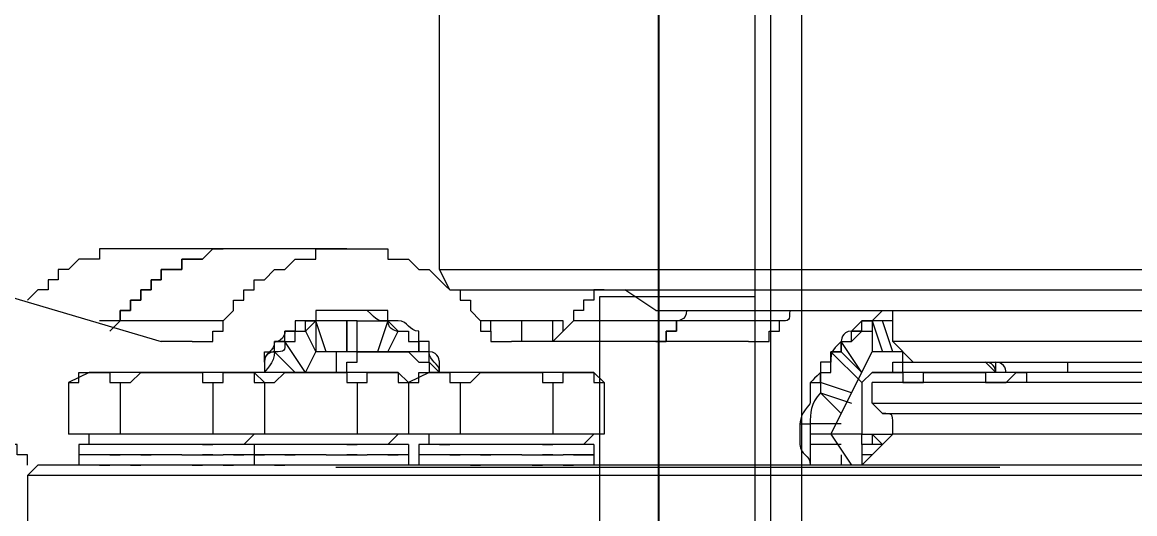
# Model space of a CAD drawing. Header units: millimetres. Extents: x 25083 to 52777, y 24772 to 45779.
# Drawn here: x 38575.7 to 38615.8, y 33590.15 to 33607.87 of the extents above; entities that cross this region are included whole.
import ezdxf

# ---------------------------------------------------------------- set-up
doc = ezdxf.new("R2010")
doc.units = ezdxf.units.MM
doc.layers.add('小车', color=7, linetype='Continuous')
doc.styles.get("Standard").update_dxf_attribs({"font": ''})
doc.styles.get('Standard').set_extended_font_data('SimSun')
doc.dimstyles.new('15', dxfattribs={"dimtxt": 15, "dimasz": 10, "dimexe": 2, "dimexo": 1, "dimgap": 1, "dimtad": 1, "dimdsep": 46, "dimtxsty": 'Standard', "dimcen": 2.5, "dimadec": 0, "dimazin": 0, "dimtfac": 1, "dimtmove": 2, "dimatfit": 3, "dimfxl": 1, "dimtolj": 1, "dimarcsym": 0})
doc.dimstyles.new('ISO-25', dxfattribs={"dimtxt": 2.5, "dimasz": 2.5, "dimexe": 1.25, "dimexo": 0.625, "dimtad": 1, "dimtxsty": 'Standard', "dimcen": 2.5, "dimadec": 0, "dimazin": 0, "dimtfac": 1, "dimtmove": 0, "dimatfit": 3, "dimfxl": 1, "dimarcsym": 0})

# ---------------------------------------------------------------- blocks, each defined once
blk = doc.blocks.new('*D925')
at = {"color": 0, "lineweight": -2}
for p, q in [((29677.862, 34881.662), (29677.862, 32448.293)), ((40733.017, 34757.645), (40733.017, 32448.293)), ((29680.362, 32449.543), (40730.517, 32449.543))]:
    blk.add_line(p, q, dxfattribs=at)
at = {"color": 0}
for points in [[(29680.362, 32449.96), (29680.362, 32449.127), (29677.862, 32449.543)], [(40730.517, 32449.127), (40730.517, 32449.96), (40733.017, 32449.543)]]:
    blk.add_solid(points, dxfattribs=at)
at = {"layer": 'DEFPOINTS', "color": 0}
for p in [(29677.862, 34882.287), (40733.017, 34758.27), (40733.017, 32449.543)]:
    blk.add_point(p, dxfattribs=at)
at = {"color": 0, "insert": (35205.439, 32451.628), "char_height": 2.5, "attachment_point": 5}
blk.add_mtext('11055,15', dxfattribs=at)
blk = doc.blocks.new('zw$D2F4')
at = {"color": 7, "lineweight": 5}
for points in [[(412.58, 915.029), (412.951, 915.029), (412.951, 915.4), (413.323, 915.4), (413.323, 916.143), (413.323, 916.514)], [(418.893, 916.514), (417.036, 910.201)], [(412.208, 915.029), (410.352, 915.029)], [(412.208, 915.029), (412.58, 914.657)], [(412.208, 817.733), (412.208, 915.029)], [(420.378, 910.944), (420.378, 912.429), (420.007, 912.429), (420.007, 913.172), (419.636, 913.543), (419.636, 913.914), (419.264, 913.914), (419.264, 914.286), (418.893, 914.286), (418.893, 914.657), (418.522, 915.029)], [(412.58, 818.104), (412.58, 914.657)], [(413.694, 901.288), (413.694, 913.543)], [(415.551, 913.543), (413.694, 913.543)], [(415.922, 912.8), (415.551, 913.543)], [(415.551, 913.543), (415.551, 913.172), (415.922, 913.172), (415.922, 912.8)], [(412.951, 913.172), (412.58, 913.172)], [(412.58, 912.8), (412.58, 913.172)], [(413.323, 913.172), (412.951, 913.172)], [(412.951, 912.8), (412.951, 913.172)], [(412.951, 912.8), (412.951, 913.172)], [(413.323, 901.288), (413.323, 913.172)], [(413.323, 912.8), (413.323, 913.172)], [(412.951, 912.429), (412.951, 912.8)], [(412.951, 912.429), (412.951, 912.8)], [(413.323, 912.8), (413.694, 912.8)], [(415.922, 901.66), (415.922, 912.8)], [(415.922, 912.8), (415.922, 912.429)], [(412.951, 912.058), (412.951, 912.429)], [(412.951, 912.058), (412.951, 912.429)], [(412.951, 912.058), (412.951, 911.686)], [(415.922, 912.429), (415.922, 912.058), (415.551, 912.058), (415.551, 911.686)], [(417.779, 907.973), (417.779, 912.429)], [(412.951, 911.315), (412.951, 911.686)], [(415.551, 911.686), (413.694, 911.686)], [(415.551, 911.686), (415.551, 911.315), (415.922, 910.944), (415.922, 909.83)], [(417.779, 911.686), (418.15, 911.686), (418.15, 911.315), (418.522, 911.315), (418.522, 910.944), (418.893, 910.944), (418.893, 910.572)], [(420.378, 907.23), (420.378, 908.344), (420.007, 908.715), (420.007, 909.458), (419.636, 909.458), (419.636, 910.201), (419.264, 910.201), (419.264, 910.572), (418.893, 910.572), (418.893, 910.944), (418.522, 910.944), (418.522, 911.315), (418.15, 911.315), (418.15, 911.686), (417.779, 911.686)], [(412.951, 910.944), (412.951, 910.572)], [(420.378, 903.516), (420.378, 910.944)], [(418.893, 910.572), (419.264, 910.572), (419.264, 910.201), (419.636, 910.201), (419.636, 909.458), (420.007, 909.458)], [(412.58, 909.83), (412.58, 910.201)], [(412.951, 909.458), (412.951, 910.201)], [(412.951, 909.458), (412.951, 910.201)], [(413.323, 909.83), (413.323, 910.201)], [(417.036, 909.087), (417.036, 910.201)], [(415.922, 909.83), (415.922, 908.715), (415.551, 908.715), (415.551, 908.344)], [(420.007, 909.458), (420.007, 908.715), (420.378, 908.344), (420.378, 907.973)], [(412.58, 908.715), (412.58, 909.087)], [(413.323, 908.715), (413.323, 909.087)], [(417.036, 909.087), (417.036, 908.344), (417.408, 908.344), (417.408, 907.973), (417.779, 907.973)], [(412.951, 908.344), (412.951, 908.715)], [(415.551, 908.344), (413.694, 908.344)], [(415.551, 908.344), (415.551, 907.973), (415.922, 907.973), (415.922, 907.23)], [(412.951, 907.601), (412.951, 907.973)], [(412.951, 907.601), (412.951, 907.973)], [(417.779, 907.973), (418.15, 907.601), (418.522, 907.601), (418.522, 907.23), (418.893, 907.23), (418.893, 906.859), (419.264, 906.859), (419.264, 906.487), (419.636, 906.116), (419.636, 905.745), (420.007, 905.373), (420.007, 905.002), (420.007, 904.631), (420.378, 904.631), (420.378, 903.516)], [(412.58, 906.859), (412.58, 907.23)], [(412.951, 907.23), (412.951, 907.601)], [(412.951, 906.859), (412.951, 907.23)], [(412.951, 906.859), (412.951, 907.23)], [(413.323, 907.23), (413.694, 906.859)], [(413.323, 906.859), (413.323, 907.23)], [(415.922, 907.23), (415.922, 906.859), (415.551, 906.859), (415.551, 906.487)], [(412.951, 906.859), (412.58, 906.859)], [(412.951, 906.859), (412.951, 906.487)], [(413.323, 906.859), (412.951, 906.859)], [(415.922, 906.859), (415.551, 906.487)], [(415.922, 906.859), (415.551, 906.487)], [(415.551, 906.487), (413.694, 906.487)], [(415.551, 906.487), (413.694, 906.487)], [(415.551, 906.487), (415.551, 906.116), (415.922, 905.745), (415.922, 904.631)], [(416.293, 906.487), (416.665, 906.487), (416.665, 906.116), (417.036, 906.116)], [(416.665, 906.116), (415.922, 905.373)], [(416.665, 906.116), (415.922, 905.373)], [(417.036, 906.116), (417.036, 905.745)], [(417.036, 906.116), (417.036, 905.745)], [(417.036, 905.745), (417.036, 906.116)], [(412.951, 905.745), (412.951, 905.373)], [(415.922, 905.002), (417.036, 905.745)], [(417.036, 905.745), (417.408, 905.745), (417.408, 905.373)], [(417.036, 905.745), (417.036, 905.373), (417.408, 905.373), (417.408, 905.002)], [(417.036, 905.745), (417.408, 905.745), (417.408, 905.373)], [(417.408, 905.373), (417.408, 905.002), (417.779, 905.002), (417.779, 904.631)], [(417.408, 905.373), (417.408, 905.002), (417.779, 905.002), (417.779, 904.631)], [(412.58, 904.631), (412.58, 905.002)], [(412.951, 904.259), (412.951, 905.002)], [(412.951, 904.259), (412.951, 905.002)], [(413.323, 904.631), (413.323, 905.002)], [(415.922, 905.002), (416.665, 904.631)], [(417.408, 905.002), (416.665, 904.631)], [(417.779, 903.888), (417.779, 905.002)], [(415.922, 904.631), (415.922, 903.516), (415.551, 903.516), (415.551, 903.145)], [(416.665, 900.917), (416.665, 904.631)], [(416.665, 904.259), (417.779, 904.631)], [(417.779, 904.631), (416.665, 904.631)], [(418.15, 903.516), (418.15, 904.631)], [(415.922, 903.888), (415.922, 903.516), (416.293, 903.516), (416.293, 903.145), (416.665, 903.145), (416.665, 902.402), (416.665, 902.031)], [(415.922, 903.888), (416.665, 903.888)], [(412.951, 903.145), (412.951, 903.516)], [(417.779, 903.516), (416.665, 903.516)], [(416.665, 903.516), (417.779, 903.516)], [(417.779, 901.66), (417.779, 902.031), (418.15, 902.031), (418.15, 903.516)], [(420.378, 903.516), (420.378, 902.031), (420.007, 902.031), (420.007, 901.288), (419.636, 900.917), (419.636, 900.546)], [(415.551, 903.145), (413.694, 903.145)], [(415.551, 903.145), (415.551, 902.774), (415.922, 902.774), (415.922, 902.031)], [(416.665, 903.145), (417.779, 903.145)], [(417.779, 903.145), (417.779, 902.031)], [(412.951, 902.031), (412.951, 902.774)], [(412.951, 902.031), (412.951, 902.774)], [(412.951, 902.031), (412.951, 902.402)], [(412.951, 901.66), (412.951, 902.031)], [(412.951, 901.66), (412.951, 902.031)], [(413.323, 902.031), (413.694, 901.66)], [(415.922, 902.031), (415.922, 901.66), (415.551, 901.66), (415.551, 901.288)], [(416.665, 902.031), (416.665, 901.288), (416.293, 900.917), (416.293, 900.546), (415.922, 900.546), (415.922, 900.174)], [(417.779, 902.031), (416.665, 902.402)], [(417.779, 902.031), (416.665, 902.402)], [(416.665, 902.031), (417.408, 901.66)], [(412.951, 901.288), (412.951, 901.66)], [(412.951, 901.288), (412.951, 901.66)], [(412.951, 901.288), (412.951, 901.66)], [(415.922, 901.66), (415.551, 901.288)], [(417.408, 901.66), (417.408, 901.288), (417.036, 901.288), (417.036, 900.917)], [(412.951, 901.288), (412.58, 901.288)], [(413.323, 901.288), (412.951, 901.288)], [(413.694, 894.232), (413.694, 901.288)], [(415.551, 901.288), (413.694, 901.288)], [(415.551, 901.288), (413.694, 901.288)], [(415.922, 900.546), (415.551, 901.288)], [(415.551, 901.288), (415.551, 900.917), (415.922, 900.917), (415.922, 900.546)], [(412.951, 900.917), (412.58, 900.917)], [(412.58, 900.546), (412.58, 900.917)], [(413.323, 900.917), (412.951, 900.917)], [(412.951, 900.546), (412.951, 900.917)], [(412.951, 900.546), (412.951, 900.917)], [(413.323, 894.604), (413.323, 900.917)], [(413.323, 900.546), (413.323, 900.917)], [(415.922, 900.174), (416.293, 900.546), (416.665, 900.546), (416.665, 900.917)], [(417.036, 900.917), (416.665, 900.917)], [(412.951, 900.174), (412.951, 900.546)], [(412.951, 900.174), (412.951, 900.546)], [(413.323, 900.546), (413.694, 900.546)], [(415.922, 894.604), (415.922, 900.546)], [(415.922, 900.546), (415.922, 900.174)], [(412.951, 899.803), (412.951, 900.174)], [(412.951, 899.803), (412.951, 900.174)], [(415.922, 900.174), (415.922, 899.803), (415.551, 899.803), (415.551, 899.431)], [(418.893, 899.803), (419.636, 900.174)], [(419.636, 900.174), (419.636, 832.587)], [(419.636, 900.174), (434.861, 900.174)], [(412.951, 899.803), (412.951, 899.431)], [(418.893, 899.803), (418.893, 899.431), (418.522, 899.431), (418.522, 899.06), (418.15, 899.06), (417.779, 898.689)], [(418.893, 899.803), (418.893, 833.33)], [(415.551, 899.431), (413.694, 899.431)], [(415.551, 899.431), (415.551, 899.06), (415.922, 898.689), (415.922, 897.575)], [(412.951, 898.689), (412.951, 898.317)], [(417.779, 898.689), (417.408, 898.689), (417.408, 898.317), (417.036, 898.317), (417.036, 897.575)], [(417.779, 895.718), (417.779, 898.689)], [(417.408, 898.317), (417.779, 898.317)], [(412.58, 897.575), (412.58, 897.946)], [(412.951, 897.203), (412.951, 897.946)], [(412.951, 897.203), (412.951, 897.946)], [(413.323, 897.575), (413.323, 897.946)], [(415.922, 897.575), (415.922, 896.461), (415.551, 896.461), (415.551, 896.089)], [(417.036, 889.033), (417.036, 897.575)], [(417.036, 897.203), (417.779, 897.203)], [(412.58, 896.461), (412.58, 896.832)], [(413.323, 896.461), (413.323, 896.832)], [(412.951, 896.089), (412.951, 896.461)], [(417.779, 895.347), (417.036, 896.089), (417.036, 896.461)], [(415.551, 896.089), (413.694, 896.089)], [(415.551, 896.089), (415.551, 895.718), (415.922, 895.718), (415.922, 894.975)], [(417.036, 896.089), (417.779, 896.089)], [(412.951, 895.347), (412.951, 895.718)], [(412.951, 895.347), (412.951, 895.718)], [(417.408, 895.718), (417.779, 895.718)], [(412.951, 894.975), (412.951, 895.347)], [(417.779, 887.919), (417.779, 895.347)], [(418.893, 894.232), (418.893, 894.604), (418.522, 894.604), (418.522, 894.975), (418.15, 894.975), (418.15, 895.347), (417.779, 895.347)], [(412.951, 894.604), (412.951, 894.975)], [(413.323, 894.975), (413.694, 894.604)], [(415.922, 894.975), (415.922, 894.604), (415.551, 894.604), (415.551, 894.232)], [(412.951, 894.604), (412.58, 894.604)], [(413.323, 894.604), (412.951, 894.604)], [(415.922, 894.604), (415.551, 894.232)], [(415.551, 894.232), (413.694, 894.232)], [(418.15, 892.376), (418.893, 893.49)], [(417.779, 891.633), (417.408, 891.633), (417.408, 892.004), (417.036, 892.004), (417.036, 892.747)], [(417.036, 892.376), (417.036, 892.004), (417.408, 892.004)], [(417.408, 892.004), (417.408, 891.633), (417.779, 891.633)], [(418.15, 892.376), (418.15, 840.385)], [(417.036, 889.033), (417.036, 888.291), (417.408, 888.291), (417.408, 887.919), (417.779, 887.919)], [(413.323, 885.691), (413.323, 886.805)], [(413.694, 884.948), (413.694, 886.805)], [(414.065, 885.691), (414.065, 886.805)], [(415.551, 886.805), (415.551, 886.434)], [(415.179, 886.434), (414.437, 885.691)], [(415.179, 886.434), (414.808, 885.32)], [(415.179, 885.32), (415.551, 886.434)], [(415.551, 886.434), (415.922, 886.434), (415.922, 886.063), (416.665, 886.063)], [(413.694, 886.063), (412.58, 885.32)], [(413.694, 886.063), (416.665, 884.577)], [(416.665, 886.063), (415.551, 884.948)], [(416.293, 886.063), (416.665, 886.063), (416.665, 885.691), (417.036, 885.691)], [(412.951, 885.691), (412.58, 885.691)], [(415.922, 884.948), (417.036, 885.691)], [(416.665, 885.691), (415.922, 884.948)], [(417.036, 885.691), (417.036, 885.32), (417.408, 885.32)], [(417.036, 885.691), (417.036, 885.32), (417.408, 884.948), (417.408, 884.577)], [(417.036, 885.691), (417.036, 885.32), (417.408, 885.32)], [(417.408, 885.32), (417.408, 884.948)], [(413.694, 883.834), (412.58, 884.948)], [(412.951, 884.948), (412.58, 884.948)], [(413.323, 884.948), (412.951, 884.948)], [(412.951, 884.577), (412.951, 884.948)], [(413.323, 884.206), (413.323, 884.948)], [(413.694, 884.948), (413.694, 883.834)], [(415.551, 884.948), (413.694, 884.948)], [(415.922, 884.577), (415.551, 884.948)], [(415.551, 884.948), (415.922, 884.577)], [(417.408, 884.948), (417.779, 884.948), (417.779, 884.577)], [(417.408, 884.948), (417.779, 884.948), (417.779, 884.577)], [(417.779, 883.834), (417.779, 884.948)], [(413.323, 884.206), (413.694, 884.577)], [(414.437, 884.206), (414.808, 884.577)], [(414.808, 884.577), (414.808, 870.094)], [(414.808, 884.577), (415.551, 884.577)], [(415.551, 870.094), (415.551, 884.577)], [(415.922, 879.007), (415.922, 884.577)], [(415.922, 884.577), (415.922, 884.206)], [(416.665, 883.463), (416.665, 884.577)], [(417.779, 884.577), (416.665, 884.206)], [(417.408, 884.577), (416.665, 884.577)], [(414.437, 884.206), (414.437, 870.094)], [(415.922, 884.206), (415.922, 883.463), (415.551, 883.463)], [(416.665, 883.834), (417.779, 884.206)], [(413.694, 870.094), (413.694, 883.834)], [(415.922, 883.834), (415.922, 883.463), (416.293, 883.463), (416.293, 883.092)], [(415.922, 883.834), (416.293, 883.834), (416.293, 883.463), (416.665, 883.463)], [(416.293, 883.092), (417.036, 883.834)], [(417.036, 843.356), (417.036, 883.834)], [(417.036, 883.834), (418.15, 883.834)], [(415.551, 883.463), (415.551, 882.72), (415.922, 882.72), (415.922, 881.606)], [(416.293, 883.092), (416.293, 849.669)], [(415.922, 881.606), (415.922, 880.492), (415.551, 880.492), (415.551, 879.749)], [(416.293, 880.864), (416.293, 880.492), (415.922, 880.121)], [(415.551, 879.749), (415.922, 879.378), (415.922, 879.007)], [(415.922, 879.007), (415.551, 879.007)], [(415.922, 854.126), (415.922, 879.007)], [(415.922, 877.521), (416.293, 877.521)]]:
    blk.add_lwpolyline(points, dxfattribs=at)
for points in [[(412.58, 915.029), (412.58, 915.029), (412.58, 915.029), (412.58, 915.029)], [(412.951, 913.172), (412.951, 913.172), (412.951, 913.172), (412.951, 913.172)], [(412.951, 913.172), (412.951, 913.172), (412.951, 913.172), (412.951, 913.172)], [(412.951, 913.172), (412.951, 913.172), (412.951, 913.172), (412.951, 913.172)], [(412.951, 913.172), (412.951, 913.172), (412.951, 913.172), (412.951, 913.172)], [(412.951, 913.172), (412.951, 913.172), (412.951, 913.172), (412.951, 913.172)], [(412.951, 913.172), (412.951, 913.172), (412.951, 913.172), (412.951, 913.172)], [(412.951, 913.172), (412.951, 913.172), (412.951, 913.172), (412.951, 913.172)], [(412.951, 913.172), (412.951, 913.172), (412.951, 913.172), (412.951, 913.172)], [(412.951, 913.172), (412.951, 913.172), (412.951, 913.172), (412.951, 913.172)], [(412.951, 913.172), (412.951, 913.172), (412.951, 913.172), (412.951, 913.172)], [(412.951, 912.8), (412.951, 912.8), (412.951, 912.8), (412.951, 912.8)], [(412.951, 912.8), (412.951, 912.8), (412.951, 912.8), (412.951, 912.8)], [(412.951, 912.8), (412.951, 912.8), (412.951, 912.8), (412.951, 912.8)], [(412.951, 912.8), (412.951, 912.8), (412.951, 912.8), (412.951, 912.8)], [(412.58, 912.429), (412.58, 912.058), (412.58, 912.058), (412.58, 912.058)], [(412.58, 912.429), (412.58, 912.429), (412.58, 912.429), (412.58, 912.429)], [(412.951, 912.429), (412.951, 912.429), (412.951, 912.429), (412.951, 912.429)], [(412.951, 912.429), (412.951, 912.429), (412.951, 912.429), (412.951, 912.429)], [(412.951, 912.058), (412.951, 912.058), (412.951, 912.058), (412.951, 912.058)], [(412.951, 911.315), (412.951, 911.686), (412.951, 911.686), (412.951, 912.058)], [(412.951, 911.686), (412.951, 911.686), (412.951, 911.686), (412.951, 912.058)], [(412.951, 912.058), (412.951, 912.058), (412.951, 912.058), (412.951, 912.058)], [(413.323, 912.058), (413.323, 912.058), (413.323, 912.058), (413.323, 912.429)], [(413.323, 912.429), (413.323, 912.429), (413.323, 912.429), (413.323, 912.429)], [(417.408, 912.058), (417.408, 912.058), (417.779, 911.686), (417.779, 911.686)], [(412.58, 911.315), (412.58, 910.944), (412.58, 910.944), (412.58, 910.944)], [(412.58, 911.315), (412.58, 911.315), (412.58, 911.315), (412.58, 911.315)], [(412.951, 910.944), (412.951, 911.315), (412.951, 911.315), (412.951, 911.315)], [(412.951, 911.315), (412.951, 911.315), (412.951, 911.315), (412.951, 911.315)], [(412.951, 910.944), (412.951, 910.944), (412.951, 911.315), (412.951, 911.315)], [(413.323, 911.315), (413.323, 911.315), (413.323, 911.315), (413.323, 911.315)], [(413.323, 910.944), (413.323, 910.944), (413.323, 910.944), (413.323, 911.315)], [(412.951, 910.572), (412.951, 910.944), (412.951, 910.944), (412.951, 910.944)], [(412.951, 910.944), (412.951, 910.944), (412.951, 910.944), (412.951, 910.944)], [(412.951, 910.944), (412.951, 910.944), (412.951, 910.944), (412.951, 910.944)], [(412.951, 910.201), (412.951, 910.572), (412.951, 910.572), (412.951, 910.944)], [(412.951, 910.201), (412.951, 910.572), (412.951, 910.572), (412.951, 910.572)], [(412.951, 909.458), (412.951, 909.458), (412.951, 909.458), (412.951, 909.087)], [(412.951, 909.458), (412.951, 909.458), (412.951, 909.087), (412.951, 909.087)], [(412.58, 909.087), (412.58, 908.715), (412.58, 908.715), (412.58, 908.715)], [(412.951, 909.087), (412.951, 909.087), (412.951, 909.087), (412.951, 909.087)], [(412.951, 909.087), (412.951, 909.087), (412.951, 908.715), (412.951, 908.715)], [(412.951, 909.087), (412.951, 908.715), (412.951, 908.715), (412.951, 908.344)], [(412.951, 909.087), (412.951, 909.087), (412.951, 909.087), (412.951, 909.087)], [(413.323, 908.715), (413.323, 908.715), (413.323, 908.715), (413.323, 909.087)], [(412.58, 908.344), (412.58, 908.715), (412.58, 908.715), (412.58, 908.715)], [(412.951, 908.715), (412.951, 908.715), (412.951, 908.715), (412.951, 908.344)], [(413.323, 908.715), (413.323, 908.715), (413.323, 908.715), (413.323, 908.344)], [(412.951, 908.344), (412.951, 908.344), (412.951, 907.973), (412.951, 907.973)], [(412.951, 908.344), (412.951, 908.344), (412.951, 907.973), (412.951, 907.973)], [(412.951, 908.344), (412.951, 908.344), (412.951, 908.344), (412.951, 908.344)], [(412.58, 907.973), (412.58, 907.601), (412.58, 907.601), (412.58, 907.601)], [(412.951, 907.973), (412.951, 907.973), (412.951, 907.973), (412.951, 907.973)], [(412.951, 907.973), (412.951, 907.973), (412.951, 907.973), (412.951, 907.973)], [(413.323, 907.601), (413.323, 907.601), (413.323, 907.601), (413.323, 907.973)], [(420.378, 907.23), (420.378, 907.601), (420.378, 907.601), (420.378, 907.973)], [(412.58, 907.601), (412.58, 907.601), (412.58, 907.601), (412.58, 907.601)], [(412.951, 907.601), (412.951, 907.601), (412.951, 907.601), (412.951, 907.601)], [(412.951, 907.601), (412.951, 907.601), (412.951, 907.601), (412.951, 907.23)], [(412.951, 907.23), (412.951, 907.23), (412.951, 907.23), (412.951, 907.23)], [(412.951, 907.23), (412.951, 907.23), (412.951, 907.23), (412.951, 907.23)], [(412.951, 907.23), (412.951, 907.23), (412.951, 907.23), (412.951, 907.23)], [(412.951, 907.23), (412.951, 907.23), (412.951, 907.23), (412.951, 907.23)], [(413.323, 907.601), (413.323, 907.601), (413.323, 907.601), (413.323, 907.601)], [(413.323, 907.601), (413.323, 907.601), (413.323, 907.601), (413.323, 907.601)], [(412.951, 906.116), (412.951, 906.487), (412.951, 906.487), (412.951, 906.859)], [(412.951, 906.116), (412.951, 906.487), (412.951, 906.487), (412.951, 906.859)], [(412.951, 906.859), (412.951, 906.859), (412.951, 906.859), (412.951, 906.859)], [(412.951, 906.859), (412.951, 906.859), (412.951, 906.859), (412.951, 906.859)], [(412.951, 906.859), (412.951, 906.859), (412.951, 906.859), (412.951, 906.859)], [(412.951, 906.859), (412.951, 906.859), (412.951, 906.859), (412.951, 906.859)], [(412.951, 906.859), (412.951, 906.859), (412.951, 906.859), (412.951, 906.859)], [(412.951, 906.859), (412.951, 906.859), (412.951, 906.859), (412.951, 906.859)], [(412.951, 906.859), (412.951, 906.859), (412.951, 906.859), (412.951, 906.859)], [(412.951, 906.859), (412.951, 906.859), (412.951, 906.859), (412.951, 906.859)], [(415.922, 906.487), (415.922, 906.859), (415.922, 906.859), (415.922, 906.859)], [(415.922, 906.487), (415.922, 906.487), (415.922, 906.859), (415.922, 906.859)], [(415.551, 906.487), (415.551, 906.487), (415.551, 906.487), (415.551, 906.487)], [(416.293, 906.487), (416.293, 906.487), (416.293, 906.487), (415.922, 906.487)], [(416.665, 906.116), (416.293, 906.116), (415.922, 906.487), (415.922, 906.487)], [(416.665, 906.116), (416.665, 906.116), (416.665, 906.487), (416.293, 906.487)], [(416.293, 906.487), (416.293, 906.487), (416.293, 906.487), (416.293, 906.487)], [(417.036, 906.116), (416.665, 906.116), (416.665, 906.487), (416.293, 906.487)], [(416.293, 906.487), (416.293, 906.487), (416.293, 906.487), (416.293, 906.487)], [(416.293, 906.487), (416.293, 906.487), (416.293, 906.487), (416.293, 906.487)], [(416.293, 906.487), (416.293, 906.487), (416.293, 906.487), (416.293, 906.487)], [(412.58, 906.116), (412.58, 905.745), (412.58, 905.745), (412.58, 905.745)], [(412.58, 906.116), (412.58, 906.116), (412.58, 906.116), (412.58, 906.116)], [(412.951, 905.745), (412.951, 906.116), (412.951, 906.116), (412.951, 906.116)], [(412.951, 906.116), (412.951, 906.116), (412.951, 906.116), (412.951, 906.116)], [(412.951, 905.745), (412.951, 905.745), (412.951, 906.116), (412.951, 906.116)], [(413.323, 906.116), (413.323, 906.116), (413.323, 906.116), (413.323, 906.116)], [(413.323, 905.745), (413.323, 905.745), (413.323, 905.745), (413.323, 906.116)], [(416.665, 906.116), (416.665, 906.116), (416.665, 906.116), (416.665, 906.116)], [(417.036, 905.745), (416.665, 905.745), (416.665, 905.745), (416.665, 906.116)], [(417.036, 906.116), (417.036, 906.116), (417.036, 906.116), (417.036, 906.116)], [(417.036, 905.745), (417.036, 905.745), (417.036, 905.745), (417.036, 906.116)], [(417.036, 906.116), (417.036, 906.116), (417.036, 906.116), (417.036, 906.116)], [(417.408, 905.745), (417.408, 905.745), (417.036, 905.745), (417.036, 906.116)], [(417.036, 906.116), (417.036, 906.116), (417.036, 906.116), (417.036, 906.116)], [(417.036, 905.745), (417.036, 906.116), (417.036, 906.116), (417.036, 906.116)], [(412.951, 905.373), (412.951, 905.373), (412.951, 905.745), (412.951, 905.745)], [(412.951, 905.745), (412.951, 905.745), (412.951, 905.745), (412.951, 905.745)], [(412.951, 905.745), (412.951, 905.745), (412.951, 905.745), (412.951, 905.745)], [(412.951, 905.002), (412.951, 905.373), (412.951, 905.373), (412.951, 905.745)], [(417.036, 905.745), (417.036, 905.745), (417.036, 905.745), (417.036, 905.745)], [(417.036, 905.745), (417.036, 905.745), (417.036, 905.745), (417.036, 905.745)], [(417.036, 905.745), (417.036, 905.745), (417.036, 905.745), (417.036, 905.745)], [(417.408, 905.373), (417.408, 905.373), (417.408, 905.745), (417.408, 905.745)], [(412.951, 905.002), (412.951, 905.002), (412.951, 905.373), (412.951, 905.373)], [(417.408, 905.373), (417.408, 905.373), (417.408, 905.373), (417.408, 905.373)], [(417.408, 905.373), (417.408, 905.373), (417.408, 905.373), (417.408, 905.373)], [(417.779, 905.373), (417.779, 905.373), (417.779, 905.373), (417.408, 905.373)], [(417.408, 905.373), (417.408, 905.373), (417.408, 905.373), (417.408, 905.373)], [(417.408, 905.373), (417.408, 905.373), (417.408, 905.373), (417.408, 905.373)], [(417.408, 905.373), (417.408, 905.373), (417.408, 905.373), (417.408, 905.373)], [(417.408, 905.373), (417.408, 905.373), (417.408, 905.373), (417.408, 905.373)], [(417.408, 905.373), (417.408, 905.373), (417.408, 905.373), (417.408, 905.373)], [(417.408, 905.373), (417.408, 905.373), (417.408, 905.373), (417.408, 905.373)], [(417.408, 905.373), (417.408, 905.373), (417.408, 905.373), (417.408, 905.373)], [(417.408, 905.373), (417.408, 905.373), (417.408, 905.373), (417.408, 905.373)], [(417.408, 905.373), (417.408, 905.373), (417.408, 905.373), (417.408, 905.373)], [(417.779, 905.002), (417.779, 905.002), (417.779, 905.002), (417.779, 905.373)], [(417.779, 904.631), (417.408, 905.002), (417.408, 905.002), (417.408, 905.002)], [(417.779, 905.002), (417.779, 905.002), (417.779, 905.002), (417.779, 905.002)], [(417.779, 904.631), (417.779, 905.002), (417.779, 905.002), (417.779, 905.002)], [(417.779, 905.002), (417.779, 905.002), (417.779, 905.002), (417.779, 905.002)], [(417.779, 904.631), (417.779, 904.631), (417.779, 904.631), (417.779, 904.631)], [(418.15, 904.631), (418.15, 904.631), (417.779, 904.631), (417.779, 904.631)], [(417.779, 903.888), (417.779, 904.259), (417.779, 904.259), (417.779, 904.631)], [(417.779, 904.631), (417.779, 904.631), (417.779, 904.631), (417.779, 904.631)], [(417.779, 904.631), (417.779, 904.631), (417.779, 904.631), (417.779, 904.631)], [(417.779, 904.631), (417.779, 904.631), (417.779, 904.631), (417.779, 904.631)], [(417.779, 904.631), (417.779, 904.631), (417.779, 904.631), (417.779, 904.631)], [(417.779, 904.631), (417.779, 904.631), (417.779, 904.631), (417.779, 904.631)], [(417.779, 904.631), (417.779, 904.631), (417.779, 904.631), (417.779, 904.631)], [(417.779, 904.631), (417.779, 904.631), (417.779, 904.631), (417.779, 904.631)], [(417.779, 904.631), (417.779, 904.631), (417.779, 904.631), (417.779, 904.631)], [(417.779, 904.631), (417.779, 904.631), (417.779, 904.631), (417.779, 904.631)], [(417.779, 904.631), (417.779, 904.631), (417.779, 904.631), (417.779, 904.631)], [(417.779, 904.631), (417.779, 904.631), (417.779, 904.631), (417.779, 904.631)], [(417.779, 903.888), (417.779, 904.259), (417.779, 904.259), (417.779, 904.631)], [(417.779, 903.888), (417.779, 904.259), (417.779, 904.259), (417.779, 904.631)], [(412.951, 904.259), (412.951, 904.259), (412.951, 904.259), (412.951, 903.888)], [(412.951, 904.259), (412.951, 904.259), (412.951, 903.888), (412.951, 903.888)], [(412.951, 903.888), (412.951, 903.516), (412.951, 903.516), (412.951, 903.516)], [(412.951, 903.888), (412.951, 903.516), (412.951, 903.516), (412.951, 903.145)], [(412.951, 903.888), (412.951, 903.888), (412.951, 903.888), (412.951, 903.888)], [(412.951, 903.888), (412.951, 903.888), (412.951, 903.888), (412.951, 903.888)], [(417.779, 903.516), (417.779, 903.516), (417.779, 903.888), (417.779, 903.888)], [(417.779, 903.888), (417.779, 903.888), (417.779, 903.888), (417.779, 903.888)], [(417.779, 903.888), (417.779, 903.888), (417.779, 903.888), (417.779, 903.888)], [(417.779, 903.516), (417.779, 903.516), (417.779, 903.888), (417.779, 903.888)], [(417.779, 903.888), (417.779, 903.888), (417.779, 903.888), (417.779, 903.888)], [(417.779, 903.888), (417.779, 903.888), (417.779, 903.888), (417.779, 903.888)], [(417.779, 903.888), (417.779, 903.888), (417.779, 903.888), (417.779, 903.888)], [(417.779, 903.888), (417.779, 903.888), (417.779, 903.888), (417.779, 903.888)], [(417.779, 903.888), (417.779, 903.888), (417.779, 903.888), (417.779, 903.888)], [(417.779, 903.888), (417.779, 903.888), (417.779, 903.888), (417.779, 903.888)], [(417.779, 903.888), (417.779, 903.888), (417.779, 903.888), (417.779, 903.888)], [(417.779, 903.516), (417.779, 903.888), (417.779, 903.888), (417.779, 903.888)], [(417.779, 903.888), (417.779, 903.888), (417.779, 903.888), (417.779, 903.888)], [(417.779, 903.888), (417.779, 903.888), (417.779, 903.888), (417.779, 903.888)], [(417.779, 903.888), (417.779, 903.888), (417.779, 903.888), (417.779, 903.888)], [(412.58, 903.516), (412.58, 903.516), (412.58, 903.516), (412.58, 903.516)], [(412.58, 903.145), (412.58, 903.145), (412.58, 903.516), (412.58, 903.516)], [(412.951, 903.516), (412.951, 903.516), (412.951, 903.516), (412.951, 903.145)], [(413.323, 903.516), (413.323, 903.516), (413.323, 903.145), (413.323, 903.145)], [(413.323, 903.516), (413.323, 903.516), (413.323, 903.516), (413.323, 903.516)], [(417.779, 903.516), (417.779, 903.516), (417.779, 903.516), (417.779, 903.516)], [(417.779, 903.145), (417.779, 903.145), (417.779, 903.145), (417.779, 903.516)], [(417.779, 903.516), (417.779, 903.516), (417.779, 903.516), (417.779, 903.516)], [(417.779, 903.516), (417.779, 903.516), (417.779, 903.516), (417.779, 903.516)], [(418.15, 902.774), (418.15, 902.774), (418.15, 903.145), (418.15, 903.516)], [(412.951, 903.145), (412.951, 903.145), (412.951, 902.774), (412.951, 902.774)], [(412.951, 903.145), (412.951, 903.145), (412.951, 902.774), (412.951, 902.774)], [(412.951, 903.145), (412.951, 903.145), (412.951, 903.145), (412.951, 903.145)], [(412.951, 902.774), (412.951, 902.774), (412.951, 902.774), (412.951, 902.774)], [(412.951, 902.774), (412.951, 902.774), (412.951, 902.774), (412.951, 902.774)], [(417.779, 902.031), (417.779, 902.402), (417.779, 902.402), (418.15, 902.774)], [(412.58, 902.402), (412.58, 902.402), (412.58, 902.402), (412.58, 902.402)], [(412.58, 902.402), (412.58, 902.402), (412.58, 902.402), (412.58, 902.402)], [(412.951, 902.031), (412.951, 902.031), (412.951, 901.66), (412.951, 901.66)], [(412.951, 902.031), (412.951, 902.031), (412.951, 902.031), (412.951, 902.031)], [(412.951, 902.031), (412.951, 902.031), (412.951, 902.031), (412.951, 902.031)], [(413.323, 902.402), (413.323, 902.402), (413.323, 902.402), (413.323, 902.402)], [(413.323, 902.402), (413.323, 902.402), (413.323, 902.402), (413.323, 902.402)], [(413.323, 902.402), (413.323, 902.402), (413.323, 902.402), (413.323, 902.402)], [(417.408, 901.66), (417.408, 901.66), (417.408, 902.031), (417.779, 902.031)], [(417.408, 901.66), (417.408, 901.66), (417.779, 902.031), (417.779, 902.031)], [(417.779, 902.031), (417.779, 902.031), (417.779, 902.031), (417.779, 902.031)], [(417.779, 902.031), (417.779, 902.031), (417.779, 902.031), (417.779, 902.031)], [(417.779, 902.031), (417.779, 902.031), (417.779, 902.031), (417.779, 902.031)], [(412.951, 901.66), (412.951, 901.66), (412.951, 901.66), (412.951, 901.66)], [(412.951, 901.66), (412.951, 901.66), (412.951, 901.66), (412.951, 901.66)], [(412.951, 901.66), (412.951, 901.66), (412.951, 901.66), (412.951, 901.66)], [(412.951, 901.66), (412.951, 901.66), (412.951, 901.66), (412.951, 901.66)], [(412.951, 901.66), (412.951, 901.66), (412.951, 901.66), (412.951, 901.66)], [(412.951, 901.66), (412.951, 901.66), (412.951, 901.66), (412.951, 901.66)], [(412.951, 901.66), (412.951, 901.66), (412.951, 901.66), (412.951, 901.66)], [(412.951, 901.66), (412.951, 901.66), (412.951, 901.66), (412.951, 901.66)], [(417.408, 900.917), (417.408, 901.288), (417.779, 901.288), (417.779, 901.66)], [(412.951, 901.288), (412.951, 901.288), (412.951, 901.288), (412.951, 901.288)], [(412.951, 901.288), (412.951, 901.288), (412.951, 901.288), (412.951, 901.288)], [(412.951, 901.288), (412.951, 901.288), (412.951, 901.288), (412.951, 901.288)], [(412.951, 900.917), (412.951, 900.917), (412.951, 900.917), (412.951, 900.917)], [(412.951, 900.917), (412.951, 900.917), (412.951, 900.917), (412.951, 900.917)], [(412.951, 900.917), (412.951, 900.917), (412.951, 900.917), (412.951, 900.917)], [(412.951, 900.917), (412.951, 900.917), (412.951, 900.917), (412.951, 900.917)], [(412.951, 900.917), (412.951, 900.917), (412.951, 900.917), (412.951, 900.917)], [(412.951, 900.917), (412.951, 900.917), (412.951, 900.917), (412.951, 900.917)], [(412.951, 900.917), (412.951, 900.917), (412.951, 900.917), (412.951, 900.917)], [(412.951, 900.917), (412.951, 900.917), (412.951, 900.917), (412.951, 900.917)], [(412.951, 900.917), (412.951, 900.917), (412.951, 900.917), (412.951, 900.917)], [(412.951, 900.917), (412.951, 900.917), (412.951, 900.917), (412.951, 900.917)], [(416.665, 900.917), (416.665, 900.917), (416.665, 900.917), (417.036, 900.917)], [(417.036, 900.917), (417.036, 900.917), (417.408, 900.917), (417.408, 900.917)], [(417.036, 900.546), (417.036, 900.546), (417.036, 900.546), (417.036, 900.917)], [(412.951, 900.546), (412.951, 900.546), (412.951, 900.546), (412.951, 900.546)], [(412.951, 900.546), (412.951, 900.546), (412.951, 900.546), (412.951, 900.546)], [(412.951, 900.546), (412.951, 900.546), (412.951, 900.546), (412.951, 900.546)], [(412.951, 900.546), (412.951, 900.546), (412.951, 900.546), (412.951, 900.546)], [(415.922, 900.174), (416.293, 900.174), (416.293, 900.546), (416.665, 900.546)], [(416.293, 900.174), (416.293, 900.174), (416.665, 900.174), (416.665, 900.546)], [(416.665, 900.546), (416.665, 900.546), (416.665, 900.546), (417.036, 900.546)], [(418.893, 899.803), (419.264, 900.174), (419.264, 900.174), (419.636, 900.546)], [(412.58, 899.803), (412.58, 900.174), (412.58, 900.174), (412.58, 900.174)], [(412.951, 900.174), (412.951, 900.174), (412.951, 900.174), (412.951, 900.174)], [(412.951, 900.174), (412.951, 900.174), (412.951, 900.174), (412.951, 900.174)], [(413.323, 900.174), (413.323, 900.174), (413.323, 900.174), (413.323, 899.803)], [(415.922, 900.174), (416.293, 900.174), (416.293, 900.174), (416.293, 900.174)], [(415.922, 899.803), (415.922, 899.803), (415.922, 899.803), (415.922, 900.174)], [(415.922, 900.174), (415.922, 900.174), (415.922, 900.174), (415.922, 900.174)], [(415.922, 900.174), (415.922, 900.174), (415.922, 900.174), (415.922, 900.174)], [(412.58, 899.803), (412.58, 899.803), (412.58, 899.803), (412.58, 899.803)], [(412.951, 899.06), (412.951, 899.431), (412.951, 899.431), (412.951, 899.803)], [(412.951, 899.06), (412.951, 899.431), (412.951, 899.431), (412.951, 899.803)], [(412.951, 899.803), (412.951, 899.803), (412.951, 899.803), (412.951, 899.803)], [(412.951, 899.803), (412.951, 899.803), (412.951, 899.803), (412.951, 899.803)], [(413.323, 899.803), (413.323, 899.803), (413.323, 899.803), (413.323, 899.803)], [(412.58, 899.06), (412.58, 898.689), (412.58, 898.689), (412.58, 898.689)], [(412.58, 899.06), (412.58, 899.06), (412.58, 899.06), (412.58, 899.06)], [(412.951, 898.689), (412.951, 899.06), (412.951, 899.06), (412.951, 899.06)], [(412.951, 899.06), (412.951, 899.06), (412.951, 899.06), (412.951, 899.06)], [(412.951, 898.689), (412.951, 898.689), (412.951, 899.06), (412.951, 899.06)], [(413.323, 899.06), (413.323, 899.06), (413.323, 899.06), (413.323, 899.06)], [(413.323, 898.689), (413.323, 898.689), (413.323, 898.689), (413.323, 899.06)], [(412.951, 898.317), (412.951, 898.317), (412.951, 898.689), (412.951, 898.689)], [(412.951, 897.946), (412.951, 898.317), (412.951, 898.317), (412.951, 898.689)], [(412.951, 898.689), (412.951, 898.689), (412.951, 898.689), (412.951, 898.689)], [(412.951, 898.689), (412.951, 898.689), (412.951, 898.689), (412.951, 898.689)], [(412.951, 897.946), (412.951, 898.317), (412.951, 898.317), (412.951, 898.317)], [(412.951, 897.203), (412.951, 897.203), (412.951, 897.203), (412.951, 896.832)], [(412.951, 897.203), (412.951, 897.203), (412.951, 896.832), (412.951, 896.832)], [(412.58, 896.832), (412.58, 896.461), (412.58, 896.461), (412.58, 896.461)], [(412.951, 896.832), (412.951, 896.832), (412.951, 896.832), (412.951, 896.832)], [(412.951, 896.832), (412.951, 896.832), (412.951, 896.461), (412.951, 896.461)], [(412.951, 896.832), (412.951, 896.461), (412.951, 896.461), (412.951, 896.089)], [(412.951, 896.832), (412.951, 896.832), (412.951, 896.832), (412.951, 896.832)], [(413.323, 896.461), (413.323, 896.461), (413.323, 896.461), (413.323, 896.832)], [(412.58, 896.089), (412.58, 896.461), (412.58, 896.461), (412.58, 896.461)], [(412.951, 896.461), (412.951, 896.461), (412.951, 896.461), (412.951, 896.089)], [(413.323, 896.461), (413.323, 896.461), (413.323, 896.461), (413.323, 896.089)], [(412.951, 896.089), (412.951, 896.089), (412.951, 895.718), (412.951, 895.718)], [(412.951, 896.089), (412.951, 896.089), (412.951, 895.718), (412.951, 895.718)], [(412.951, 896.089), (412.951, 896.089), (412.951, 896.089), (412.951, 896.089)], [(412.58, 895.718), (412.58, 895.347), (412.58, 895.347), (412.58, 895.347)], [(412.951, 895.718), (412.951, 895.718), (412.951, 895.718), (412.951, 895.718)], [(412.951, 895.718), (412.951, 895.718), (412.951, 895.718), (412.951, 895.718)], [(413.323, 895.347), (413.323, 895.347), (413.323, 895.347), (413.323, 895.718)], [(412.58, 895.347), (412.58, 895.347), (412.58, 895.347), (412.58, 895.347)], [(412.951, 895.347), (412.951, 895.347), (412.951, 895.347), (412.951, 895.347)], [(412.951, 895.347), (412.951, 895.347), (412.951, 894.975), (412.951, 894.975)], [(413.323, 895.347), (413.323, 895.347), (413.323, 895.347), (413.323, 895.347)], [(413.323, 895.347), (413.323, 895.347), (413.323, 895.347), (413.323, 895.347)], [(412.951, 894.975), (412.951, 894.975), (412.951, 894.975), (412.951, 894.975)], [(412.951, 894.975), (412.951, 894.975), (412.951, 894.975), (412.951, 894.975)], [(412.951, 894.975), (412.951, 894.975), (412.951, 894.975), (412.951, 894.975)], [(412.951, 894.975), (412.951, 894.975), (412.951, 894.975), (412.951, 894.604)], [(412.951, 894.604), (412.951, 894.604), (412.951, 894.604), (412.951, 894.604)], [(412.951, 894.604), (412.951, 894.604), (412.951, 894.604), (412.951, 894.604)], [(412.951, 894.604), (412.951, 894.604), (412.951, 894.604), (412.951, 894.604)], [(412.951, 894.604), (412.951, 894.604), (412.951, 894.604), (412.951, 894.604)], [(412.951, 894.604), (412.951, 894.604), (412.951, 894.604), (412.951, 894.604)], [(412.951, 894.604), (412.951, 894.604), (412.951, 894.604), (412.951, 894.604)], [(412.951, 894.604), (412.951, 894.604), (412.951, 894.604), (412.951, 894.604)], [(412.951, 894.604), (412.951, 894.604), (412.951, 894.604), (412.951, 894.604)], [(417.036, 892.376), (417.036, 892.376), (417.036, 892.376), (417.036, 892.376)], [(417.408, 892.004), (417.408, 892.004), (417.408, 892.004), (417.408, 892.004)], [(418.15, 891.262), (417.779, 891.262), (417.779, 891.633), (417.779, 891.633)], [(418.15, 891.262), (417.779, 891.262), (417.779, 891.633), (417.779, 891.633)], [(418.15, 887.548), (417.779, 887.548), (417.779, 887.548), (417.779, 887.919)], [(413.323, 887.177), (412.951, 887.177), (412.951, 886.805), (412.58, 886.805)], [(413.694, 887.177), (413.694, 887.177), (413.323, 887.177), (413.323, 887.177)], [(414.065, 887.177), (414.065, 887.177), (413.694, 887.177), (413.694, 887.177)], [(414.065, 887.177), (414.065, 887.177), (414.065, 887.177), (414.065, 887.177)], [(414.065, 887.177), (414.065, 887.177), (414.065, 887.177), (414.065, 887.177)], [(414.808, 886.805), (414.808, 886.805), (414.437, 887.177), (414.065, 887.177)], [(414.065, 887.177), (414.065, 886.805), (414.065, 886.805), (414.065, 886.805)], [(413.323, 886.805), (413.323, 886.805), (412.951, 886.805), (412.58, 886.805)], [(413.694, 886.805), (413.694, 886.805), (413.694, 886.805), (413.323, 886.805)], [(414.065, 886.805), (413.694, 886.805), (413.694, 886.805), (413.694, 886.805)], [(414.065, 886.805), (414.065, 886.805), (414.065, 886.805), (414.065, 886.805)], [(415.179, 886.434), (414.808, 886.805), (414.437, 886.805), (414.065, 886.805)], [(415.179, 886.805), (414.808, 886.805), (414.808, 886.805), (414.808, 886.805)], [(415.179, 886.805), (415.179, 886.805), (415.179, 886.805), (415.179, 886.805)], [(415.179, 886.805), (415.179, 886.805), (415.179, 886.805), (415.179, 886.805)], [(415.551, 886.805), (415.551, 886.805), (415.551, 886.805), (415.179, 886.805)], [(415.922, 886.434), (415.551, 886.805), (415.551, 886.805), (415.551, 886.805)], [(415.551, 886.434), (415.551, 886.434), (415.551, 886.434), (415.179, 886.434)], [(415.179, 886.434), (415.179, 886.434), (415.179, 886.434), (415.179, 886.434)], [(415.922, 886.434), (415.551, 886.434), (415.551, 886.434), (415.551, 886.434)], [(415.922, 886.434), (415.922, 886.434), (415.922, 886.434), (415.922, 886.434)], [(415.922, 886.434), (415.922, 886.434), (415.922, 886.434), (415.922, 886.434)], [(415.922, 886.434), (415.922, 886.434), (415.922, 886.434), (415.922, 886.434)], [(415.922, 886.434), (415.922, 886.434), (415.922, 886.434), (415.922, 886.434)], [(416.293, 886.434), (416.293, 886.434), (416.293, 886.434), (415.922, 886.434)], [(416.293, 886.063), (416.293, 886.063), (416.293, 886.434), (416.293, 886.434)], [(416.293, 886.063), (416.293, 886.063), (416.293, 886.063), (416.293, 886.063)], [(416.293, 886.063), (416.293, 886.063), (416.293, 886.063), (416.293, 886.063)], [(416.293, 886.063), (416.293, 886.063), (416.293, 886.063), (416.293, 886.063)], [(416.665, 886.063), (416.665, 886.063), (416.665, 886.063), (416.293, 886.063)], [(417.036, 885.691), (416.665, 886.063), (416.665, 886.063), (416.293, 886.063)], [(416.665, 885.691), (416.665, 885.691), (416.665, 885.691), (416.665, 886.063)], [(417.036, 885.691), (416.665, 885.691), (416.665, 885.691), (416.665, 885.691)], [(417.408, 885.32), (417.408, 885.691), (417.036, 885.691), (417.036, 885.691)], [(417.036, 885.691), (417.036, 885.691), (417.036, 885.691), (417.036, 885.691)], [(417.036, 885.691), (417.036, 885.691), (417.036, 885.691), (417.036, 885.691)], [(417.036, 885.691), (417.036, 885.691), (417.036, 885.691), (417.036, 885.691)], [(417.036, 885.691), (417.036, 885.691), (417.036, 885.691), (417.036, 885.691)], [(417.036, 885.691), (417.036, 885.691), (417.036, 885.691), (417.036, 885.691)], [(417.036, 885.691), (417.036, 885.691), (417.036, 885.691), (417.036, 885.691)], [(417.036, 885.691), (417.036, 885.691), (417.036, 885.691), (417.036, 885.691)], [(417.036, 885.691), (417.036, 885.691), (417.036, 885.691), (417.036, 885.691)], [(417.408, 885.32), (417.408, 885.32), (417.408, 885.32), (417.408, 885.32)], [(417.408, 885.32), (417.408, 885.32), (417.408, 885.32), (417.408, 885.32)], [(417.408, 885.32), (417.408, 885.32), (417.408, 885.32), (417.408, 885.32)], [(417.779, 884.948), (417.779, 884.948), (417.779, 884.948), (417.408, 885.32)], [(417.408, 884.948), (417.408, 885.32), (417.408, 885.32), (417.408, 885.32)], [(417.408, 885.32), (417.408, 885.32), (417.408, 885.32), (417.408, 885.32)], [(417.408, 884.948), (417.408, 884.948), (417.408, 885.32), (417.408, 885.32)], [(417.408, 885.32), (417.408, 885.32), (417.408, 885.32), (417.408, 885.32)], [(417.408, 884.948), (417.408, 884.948), (417.408, 884.948), (417.408, 885.32)], [(412.951, 884.577), (412.951, 884.577), (412.951, 884.948), (412.951, 884.948)], [(412.951, 884.948), (412.951, 884.948), (412.951, 884.948), (412.951, 884.948)], [(412.951, 884.948), (412.951, 884.948), (412.951, 884.948), (412.951, 884.948)], [(412.951, 884.948), (412.951, 884.948), (412.951, 884.948), (412.951, 884.948)], [(412.951, 884.948), (412.951, 884.948), (412.951, 884.948), (412.951, 884.948)], [(412.951, 884.948), (412.951, 884.948), (412.951, 884.948), (412.951, 884.948)], [(413.323, 884.948), (413.323, 884.948), (413.694, 884.948), (413.694, 884.948)], [(417.408, 884.948), (417.408, 884.948), (417.408, 884.948), (417.408, 884.948)], [(417.408, 884.948), (417.408, 884.948), (417.408, 884.948), (417.408, 884.948)], [(417.408, 884.948), (417.408, 884.948), (417.408, 884.948), (417.408, 884.948)], [(417.408, 884.948), (417.408, 884.948), (417.408, 884.948), (417.408, 884.948)], [(417.779, 884.948), (417.779, 884.948), (417.779, 884.948), (417.779, 884.948)], [(417.779, 884.948), (417.779, 884.948), (417.779, 884.948), (417.779, 884.948)], [(417.779, 884.577), (417.779, 884.577), (417.779, 884.577), (417.779, 884.948)], [(417.779, 884.948), (417.779, 884.948), (417.779, 884.948), (417.779, 884.948)], [(412.951, 884.577), (412.951, 884.577), (412.951, 884.577), (412.951, 884.577)], [(412.951, 884.577), (412.951, 884.577), (412.951, 884.577), (412.951, 884.577)], [(412.951, 884.577), (412.951, 884.577), (412.951, 884.577), (412.951, 884.577)], [(412.951, 884.577), (412.951, 884.577), (412.951, 884.577), (412.951, 884.577)], [(413.694, 884.577), (413.694, 884.577), (413.323, 884.577), (413.323, 884.577)], [(417.779, 884.577), (417.408, 884.577), (417.408, 884.577), (417.408, 884.577)], [(417.779, 884.577), (417.779, 884.577), (417.779, 884.577), (417.779, 884.577)], [(418.15, 884.206), (418.15, 884.206), (417.779, 884.577), (417.779, 884.577)], [(417.779, 884.206), (417.779, 884.577), (417.779, 884.577), (417.779, 884.577)], [(417.779, 884.577), (417.779, 884.577), (417.779, 884.577), (417.779, 884.577)], [(417.779, 884.577), (417.779, 884.577), (417.779, 884.577), (417.779, 884.577)], [(417.779, 884.577), (417.779, 884.577), (417.779, 884.577), (417.779, 884.577)], [(417.779, 884.577), (417.779, 884.577), (417.779, 884.577), (417.779, 884.577)], [(417.779, 884.577), (417.779, 884.577), (417.779, 884.577), (417.779, 884.577)], [(417.779, 884.577), (417.779, 884.577), (417.779, 884.577), (417.779, 884.577)], [(417.779, 884.206), (417.779, 884.206), (417.779, 884.577), (417.779, 884.577)], [(417.779, 884.577), (417.779, 884.577), (417.779, 884.577), (417.779, 884.577)], [(417.779, 884.577), (417.779, 884.577), (417.779, 884.577), (417.779, 884.577)], [(417.779, 884.577), (417.779, 884.577), (417.779, 884.577), (417.779, 884.577)], [(417.779, 883.834), (417.779, 884.206), (417.779, 884.206), (417.779, 884.577)], [(414.065, 883.834), (414.437, 883.834), (414.437, 883.834), (414.437, 884.206)], [(417.779, 883.834), (417.779, 883.834), (417.779, 884.206), (417.779, 884.206)], [(417.779, 883.834), (417.779, 884.206), (417.779, 884.206), (417.779, 884.206)], [(418.15, 884.206), (418.15, 884.206), (418.15, 884.206), (418.15, 884.206)], [(413.694, 883.834), (413.694, 883.834), (414.065, 883.834), (414.065, 883.834)], [(415.922, 880.121), (415.922, 880.121), (416.293, 880.121), (416.293, 880.492)], [(415.922, 879.749), (415.922, 879.749), (416.293, 879.749), (416.293, 880.121)], [(415.922, 880.121), (415.922, 880.121), (416.293, 880.121), (416.293, 880.121)], [(415.922, 879.007), (415.922, 879.007), (415.922, 879.007), (415.922, 879.007)]]:
    blk.add_open_spline(points, degree=3, dxfattribs=at)
blk = doc.blocks.new('*D469')
at = {"layer": 'DEFPOINTS', "color": 0}
for p in [(36061.191, 116692.222), (36180.039, 116685.352), (36180.039, 116527.033)]:
    blk.add_point(p, dxfattribs=at)
at = {"layer": '小车', "color": 0, "linetype": 'Continuous', "lineweight": -2}
for p, q in [((36061.191, 116691.222), (36061.191, 116525.033)), ((36180.039, 116684.352), (36180.039, 116525.033)), ((36071.191, 116527.033), (36084.175, 116527.033)), ((36170.039, 116527.033), (36146.425, 116527.033))]:
    blk.add_line(p, q, dxfattribs=at)
at = {"layer": '小车', "color": 0}
for points in [[(36071.191, 116528.7), (36071.191, 116525.366), (36061.191, 116527.033)], [(36170.039, 116528.7), (36170.039, 116525.366), (36180.039, 116527.033)]]:
    blk.add_solid(points, dxfattribs=at)
at = {"layer": '小车', "color": 0, "insert": (36115.3, 116527.033), "char_height": 15, "attachment_point": 5}
blk.add_mtext('\\A1;118.85', dxfattribs=at)
blk = doc.blocks.new('*D470')
at = {"layer": 'DEFPOINTS', "color": 0}
for p in [(36180.039, 116639.326), (36197.537, 116639.326), (36197.537, 116438.26)]:
    blk.add_point(p, dxfattribs=at)
at = {"layer": '小车', "color": 0, "linetype": 'Continuous', "lineweight": -2}
for p, q in [((36180.039, 116638.326), (36180.039, 116436.26)), ((36197.537, 116638.326), (36197.537, 116436.26)), ((36170.039, 116438.26), (36160.039, 116438.26)), ((36180.039, 116438.26), (36197.537, 116438.26)), ((36207.537, 116438.26), (36217.537, 116438.26))]:
    blk.add_line(p, q, dxfattribs=at)
at = {"layer": '小车', "color": 0}
for points in [[(36170.039, 116439.926), (36170.039, 116436.593), (36180.039, 116438.26)], [(36207.537, 116439.926), (36207.537, 116436.593), (36197.537, 116438.26)]]:
    blk.add_solid(points, dxfattribs=at)
at = {"layer": '小车', "color": 0, "insert": (36193.655, 116438.26), "char_height": 15, "attachment_point": 5}
blk.add_mtext('\\A1;17.5', dxfattribs=at)
blk = doc.blocks.new('A$C1A4175F5')
at = {"layer": '小车', "color": 7, "lineweight": 0}
for points in [[(991.798, 232.376), (991.798, 773.561)], [(992.358, 232.516), (992.358, 773.421)], [(990.679, 314.128), (990.679, 691.809)], [(997.958, 393.64), (992.358, 393.64)], [(997.958, 366.202), (997.958, 393.64)]]:
    blk.add_lwpolyline(points, dxfattribs=at)
at = {"layer": '小车', "color": 1, "lineweight": 0}
blk.add_lwpolyline([(1007.477, 387.48), (983.539, 387.48)], dxfattribs=at)
at = {"layer": '小车'}
for base, p1, p2, picture, middle in [((212.358, 337.78), (93.511, 502.968), (212.358, 496.098), '*D469', (147.619, 337.78)), ((229.857, 249.006), (212.358, 450.073), (229.857, 450.073), '*D470', (225.974, 249.006))]:
    dim = blk.add_linear_dim(base=base, p1=p1, p2=p2, dimstyle='15', override={"dimfxl": 0.18}, dxfattribs=at)
    dim.commit()
    dim.dimension.update_dxf_attribs({"geometry": picture, "text_midpoint": middle, "dimtype": 128, "insert": (-35967.681, -116189.253)})
blk = doc.blocks.new('zw$50CE')
blk.add_blockref('zw$D2F4', (22.01, 103.569))
at = {"layer": '小车', "ltscale": 10, "xscale": -1, "rotation": 270}
blk.add_blockref('A$C1A4175F5', (47.032, 0), dxfattribs=at)

msp = doc.modelspace()

# ---------------------------------------------------------------- linework, layer by layer
at = {"ltscale": 15}
msp.add_lwpolyline([(38518.63, 33273.983), (38518.63, 34140.649), (38598.63, 34140.649), (38598.63, 33273.983)], close=True, dxfattribs=at)

# ---------------------------------------------------------------- block references
at = {"rotation": 90}
msp.add_blockref('zw$50CE', (39594.481, 33157.316), dxfattribs=at)

# ---------------------------------------------------------------- dimensions: what is measured, and where the dimension line sits
dim = msp.add_linear_dim(base=(40733.0166, 32449.5434), p1=(29677.8617, 34882.2868), p2=(40733.0166, 34758.2702), dimstyle='ISO-25')
dim.commit()
dim.dimension.update_dxf_attribs({"geometry": '*D925', "text_midpoint": (35205.4391, 32449.5434), "dimtype": 160})

doc.saveas('drawing.dxf')
